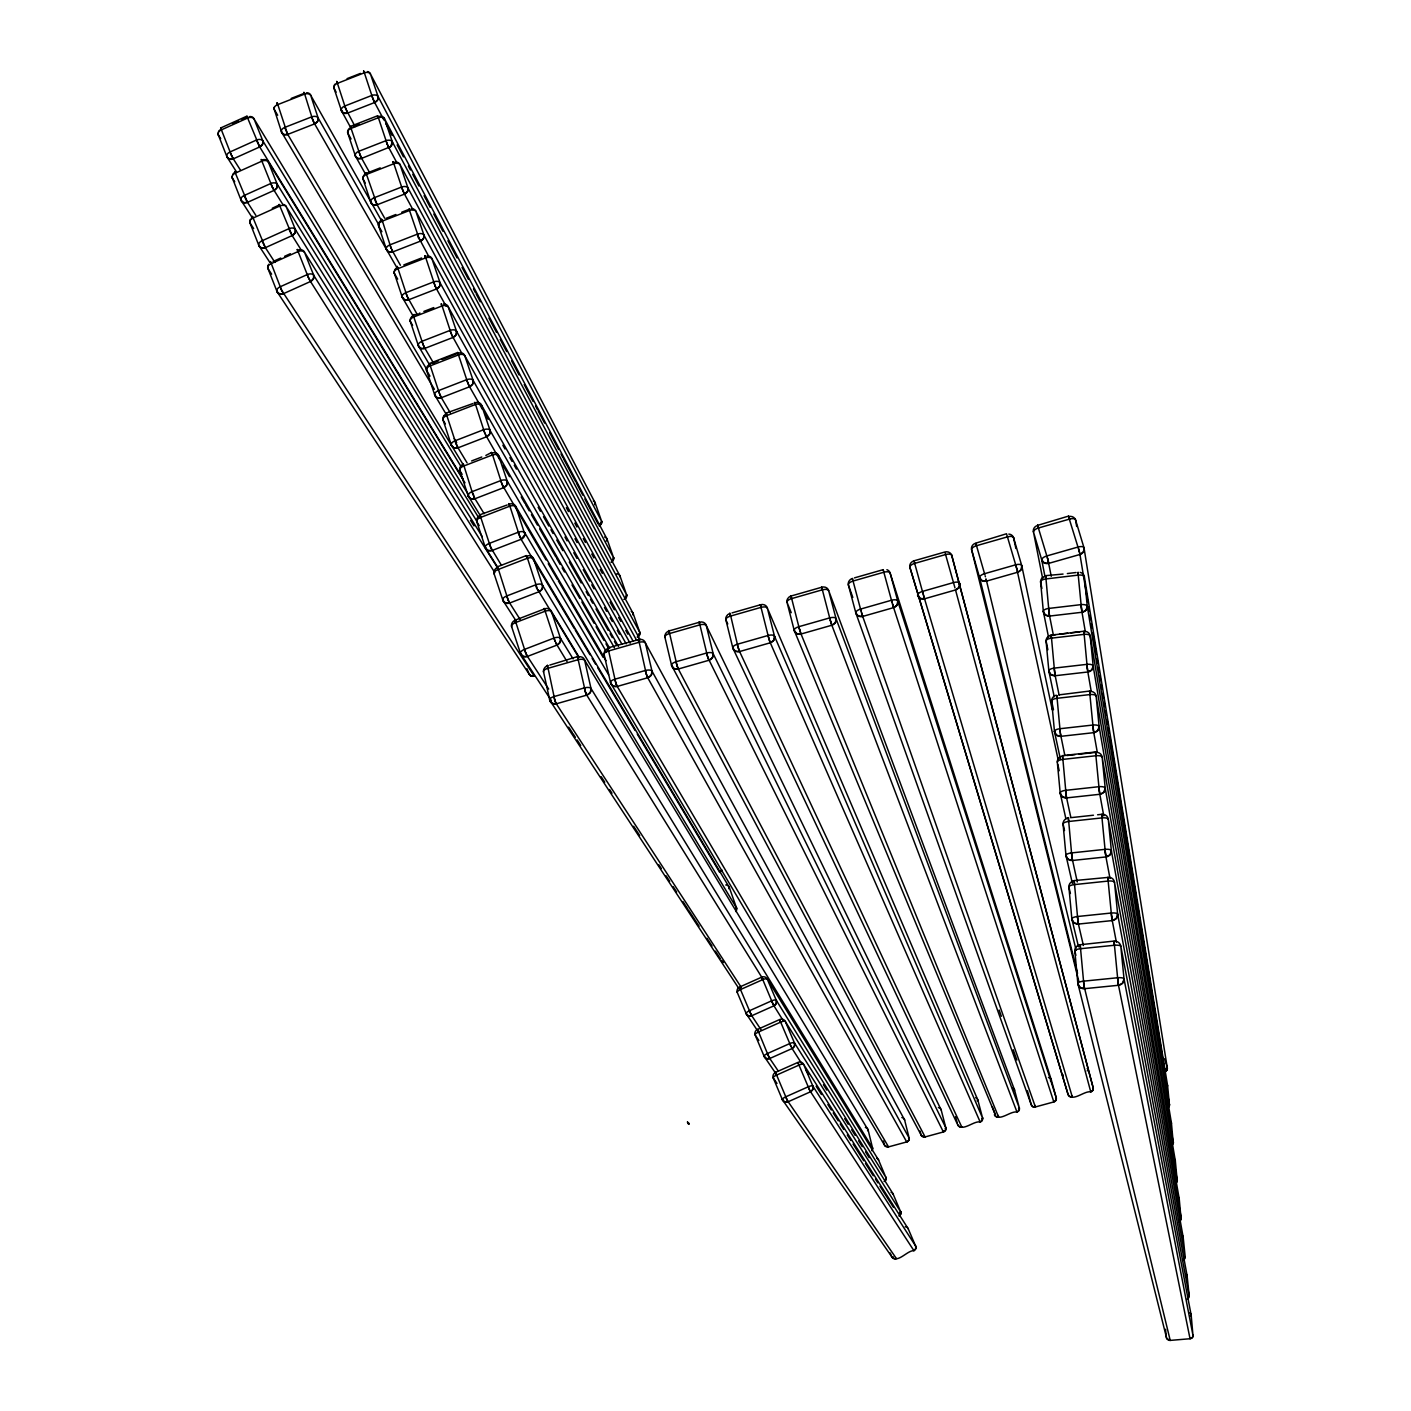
<?xml version="1.0" encoding="UTF-8"?>
<svg xmlns="http://www.w3.org/2000/svg" width="1411" height="1411" viewBox="0 0 1411 1411"><rect width="100%" height="100%" fill="white"/><g stroke="black" fill="none" stroke-linecap="round" stroke-linejoin="round"><path stroke-width="1.5" d="M277.226 102.827L287.527 134.063L426.739 369.417M1054.229 696.858L1048.884 671.213L1046.062 640.841L1047.862 649.748M1066.046 793.934L1062.554 755.643L1095.606 751.975L1095.659 753.315M1076.664 526.497L1075.588 519.971A5.767 5.185 -12.6 0 0 1068.55 516.602L1079.009 550.396M1074.23 881.522L1074.23 880.57M591.05 688.674L584.63 660.154L868.1 1129.894L872.562 1148.06L591.05 688.533A5.697 2.416 -12.3 0 0 584.277 687.933L553.817 696.628A5.697 2.399 -12 0 0 549.779 700.297L543.605 672.147A5.679 2.452 -12 0 1 547.609 668.426L577.946 659.748A5.679 2.452 -12.3 0 1 584.701 660.401L584.701 660.401A5.662 5.08 -30.2 0 0 578.757 656.803M1111.392 850.904L1108.252 818.98L1183.194 1237.359L1185.187 1256.813L1111.374 850.657A6.014 1.975 -5.5 0 0 1105.025 849.351L1071.513 852.914A5.997 1.958 -5.3 0 0 1065.975 855.489L1063.047 823.848L1064.511 830.55M384.674 218.211L377.125 204.789A5.256 4.374 -28 0 1 370.864 202.514L373.262 204.912L377.125 204.789L404.498 194.101L407.55 191.526L407.991 188.033L400.036 164.593L620.046 576.111L626.625 594.878L407.92 187.91M419.878 312.977C417.127 316.699 411.553 312.342 413.793 316.946L423.053 344.372M626.184 643.857L464.766 355.678A5.397 4.621 -28.2 0 0 458.258 353.226L457.693 352.503L467.764 382.787M458.258 353.226L458.258 354.99A5.415 2.981 -17.6 0 1 464.766 355.678L473.126 380.37A5.432 2.945 -17.6 0 0 466.618 379.718L438.327 390.688A5.432 2.945 -17.2 0 0 434.817 395.221L426.528 370.246L429.967 376.155M1015.885 548.491L1013.504 537.468L1021.74 565.652A5.767 2.452 -16.7 0 0 1015.673 564.823L984.543 573.695A5.767 2.452 -16.4 0 0 979.587 577.681L971.562 549.514A5.732 5.168 -15.9 0 1 975.689 543.182L1006.519 533.764L1015.726 565M1048.92 611.122L1045.692 575.653L1063.047 574.065M1083.736 631.246L1051.389 635.144A5.838 5.327 -13.1 0 0 1046.098 641.123L1046.098 641.123A5.838 2.328 -5.7 0 1 1051.424 638.16L1084.001 634.368A5.856 2.328 -6 0 1 1090.209 636.008L1171.465 1123.262L1173.176 1142.399L1093.155 665.939L1090.209 636.008A5.856 5.344 -11.8 0 0 1083.877 631.352L1087.211 667.068M1124.02 978.864L1124.02 978.864A6.12 5.838 -7.2 0 1 1118.5 985.284L1190.037 1338.739A3.58 3.51 35.2 0 0 1193.212 1334.912L1192.436 1337.487L1190.037 1338.739L1170.213 1340.397L1166.721 1338.492L1077.845 983.449L1080.015 987.418L1084.459 988.688L1118.5 985.284L1122.645 983.15L1124.02 978.864L1120.793 946.128L1191.184 1315.211L1192.948 1335.176L1124.02 978.864A6.12 1.746 -5.2 0 0 1117.583 977.752L1083.507 981.174A6.103 1.728 -5 0 0 1077.845 983.485L1074.829 950.82L1075.888 955.353M515.95 620.681L502.969 600.522L494.15 573.942A5.591 2.681 -17.7 0 1 497.854 569.621L526.956 558.421A5.591 2.681 -18 0 1 533.552 558.756L729.328 887.466A4.127 1.482 -19.3 0 1 728.746 888.718M671.601 665.463L664.969 637.437A5.679 2.469 -13.2 0 1 669.237 633.627L699.75 624.897A5.679 2.469 -13.5 0 1 706.311 625.62L941.19 1109.981L945.881 1128.024L945.476 1130.387L943.395 1131.957L925.052 1136.949L921.524 1135.784L671.601 665.445L674.088 668.638L678.303 669.008L708.922 660.277L712.432 657.702L713.172 653.681L706.311 625.62A5.679 5.115 -26 0 0 699.644 622.18L669.202 630.893A5.679 5.115 -27.1 0 0 664.969 637.437L664.881 637.172M1079.186 754.197L1095.712 752.363A5.944 5.521 -10.8 0 1 1102.167 757.196L1102.167 757.196A5.944 2.134 -5.7 0 0 1095.871 755.749L1062.765 759.4A5.926 2.116 -5.5 0 0 1057.315 762.152L1060.19 793.017L1062.271 796.739L1066.61 797.903L1099.822 794.287L1103.861 792.206L1105.201 788.096L1102.132 756.931L1179.243 1198.962L1181.025 1218.381M497.183 566.464L485.419 547.75L488.065 550.519L492.174 550.466L521.118 539.302L524.927 534.593L515.862 506.549L606.06 660.683M1068.356 818.627L1068.356 817.586L1071.796 855.701M1048.567 637.349L1043.329 611.422L1045.375 615.002L1049.608 616.06L1082.008 612.268A5.838 5.309 -12 0 0 1087.281 606.307L1084.336 576.57L1167.638 1085.941L1169.437 1104.813L1087.281 606.307A5.838 2.381 -6.1 0 0 1081.091 604.631L1048.655 608.441A5.82 2.381 -5.8 0 0 1043.346 611.457L1040.577 581.738L1041.9 588.493M236.501 171.895L226.959 156.903L229.517 159.178L233.309 158.843L259.712 146.938L262.569 144.275L262.834 140.871L253.927 118.683L463.884 465.824M494.044 573.695L494.15 573.942A5.573 4.921 -30.5 0 1 497.766 567.275L508.136 599.94M372.804 98.4L363.773 71.009M1099.151 726.753L1096.1 695.852L1175.345 1160.936L1177.144 1180.16L1099.134 726.542A5.926 2.187 -5.8 0 0 1092.872 725.042L1059.89 728.729A5.909 2.169 -5.5 0 0 1054.476 731.533L1051.636 700.879L1053.47 709.768M1165.539 1329.285L1166.315 1337.169A3.58 3.51 36.1 0 0 1170.213 1340.397L1170.213 1339.868M1054.511 670.825L1051.213 634.844L1055.728 634.633M1078.004 572.848L1078.075 572.196M1074.212 880.958L1074.371 880.799A6.032 5.697 -11.3 0 0 1068.903 887.096L1070.42 893.516M1114.108 941.648L1114.196 941.26A6.085 5.803 -8 0 1 1120.828 946.411L1120.828 946.411A6.085 1.799 -5.3 0 0 1114.408 945.264L1080.473 948.721A6.085 1.799 -5.1 0 0 1074.847 951.102L1074.847 951.102A6.067 5.785 -10.4 0 1 1080.35 944.717L1114.161 941.066M615.707 682.571L607.947 647.878L638.813 639.589A5.679 5.097 -28.2 0 1 645.409 643.028L904.61 1119.946L909.16 1138.095L652.005 671.142L645.409 643.028A5.679 2.469 -12.9 0 0 638.76 642.358L608.335 651.053A5.679 2.452 -12.6 0 0 604.19 654.827L610.663 683.171L884.891 1145.75L888.401 1146.914L906.726 1141.94L908.79 1140.37L909.178 1137.83A3.404 3.298 -31.6 0 1 906.726 1141.94L906.814 1141.781M1056.151 695.253A5.891 5.415 -12.8 0 0 1051.654 701.161L1051.654 701.161A5.891 2.222 -5.6 0 1 1057.051 698.304L1089.892 694.582A5.909 2.24 -5.9 0 1 1096.135 696.117L1096.135 696.117A5.909 5.432 -11.3 0 0 1089.751 691.39L1089.715 692.783M1090.721 1091.726L1092.855 1090.315L1093.172 1087.793L951.667 555.14L1093.172 1087.793A3.422 3.316 -7.6 0 1 1090.774 1091.885C1084.283 1090.491 1073.013 1102.256 1068.109 1094.601L909.848 567.151L1068.109 1094.601A3.422 3.316 -9.8 0 0 1072.289 1096.911L924.011 597.012M708.057 658.055L943.395 1131.957A3.404 3.298 -27 0 0 945.846 1127.865L713.172 653.681A5.715 2.434 -13.6 0 0 706.594 653.028L675.94 661.777A5.697 2.416 -13.3 0 0 671.654 665.533L671.654 665.533A5.697 5.15 -27.4 0 0 678.303 669.008L925.14 1136.984A3.404 3.298 -29.4 0 1 920.96 1134.638L920.025 1131.058M472.967 403.546L446.035 413.141L455.859 443.142M646.256 673.841L638.513 639.165M1068.321 817.957L1068.48 817.904A5.979 5.591 -11.9 0 0 1063.065 824.13L1063.065 824.13A5.979 2.011 -5.3 0 1 1068.568 821.502L1101.956 817.904A5.997 2.028 -5.6 0 1 1108.288 819.262L1108.288 819.262A5.997 5.609 -10.1 0 0 1101.779 814.323L1101.691 814.905M1065.887 818.786L1060.19 793.017A5.961 2.064 -5.4 0 1 1065.658 790.336L1098.904 786.703A5.979 2.081 -5.7 0 1 1105.201 788.096L1181.219 1218.116A3.51 3.439 13.2 0 1 1178.908 1221.679M351.057 138.983L347.776 133.04L355.466 156.145L357.847 158.491L361.675 158.367L390.6 146.709L392.311 141.735L384.48 118.647L607.047 539.108A3.916 3.475 -27.5 0 0 604.596 537.027M312.713 119.794L304.194 92.509M610.628 682.942L613.027 686.063L617.224 686.434L647.737 677.739L651.247 675.163L652.005 671.142A5.697 2.416 -12.9 0 0 645.338 670.507L614.79 679.22A5.697 2.416 -12.6 0 0 610.628 682.942L610.628 682.942A5.697 5.133 -29.6 0 0 617.224 686.434L888.524 1146.843A3.404 3.298 -33.7 0 1 884.327 1144.603L883.427 1141.005M281.389 289.714L270.471 261.529M407.179 296.504L397.285 266.397M677.104 665.886L668.92 630.452M777.002 1083.436L773.228 1077.933L782.399 1099.698L891.805 1256.795C897.713 1263.833 907.273 1250.217 913.887 1250.675A3.457 3.386 -43.5 0 0 915.704 1246.16L812.859 1086.117L812.859 1089.38L810.496 1091.779L788.043 1101.815L784.728 1101.938L782.364 1099.663A4.392 1.27 -23.1 0 1 785.662 1096.858L808.15 1086.823A4.392 1.27 -23.2 0 1 812.859 1086.117L803.547 1064.264L908.208 1228.769L915.721 1246.336M434.412 389.313L281.565 132.158L283.946 134.556L287.721 134.415L314.635 123.868L317.651 121.346L318.128 117.942L310.632 95.137L382.134 221.774M735.713 909.319A4.145 1.446 -19.3 0 0 736.471 907.855L542.529 585.283L533.552 558.756A5.573 4.921 -29.7 0 0 526.797 556.093L537.044 587.946M652.005 671.248L652.005 671.142A5.697 5.15 -28.5 0 1 647.737 677.739L906.726 1141.94M451.414 334.213L441.431 303.876M515.35 620.099L544.611 608.846A5.626 4.991 -30.2 0 1 551.454 611.58L551.454 611.58A5.626 2.593 -18.1 0 0 544.822 611.333L515.491 622.604A5.626 2.593 -17.8 0 0 511.699 626.872L520.588 653.699A5.662 2.557 -17.9 0 1 524.416 649.43L553.87 638.107A5.662 2.557 -18.2 0 1 560.502 638.319L551.366 611.351L578.757 656.574M699.221 621.934L707.511 656.38M490.64 547.345L479.881 514.768L507.202 504.962M992.268 1106.718L995.425 1114.972L794.234 630.47L796.792 633.645L801.042 634.015L831.855 625.232L835.365 622.639L836.035 618.635L828.574 590.362L1014.544 1089.98L1019.359 1108.058L836.035 618.635A5.732 2.434 -14.8 0 0 829.668 617.912L798.82 626.696A5.715 2.434 -14.5 0 0 794.27 630.558L786.985 602.232L791.236 612.691M1110.016 878.506L1105.942 856.936L1110.016 854.837L1111.374 850.657A6.014 5.662 -9.6 0 1 1105.942 856.936L1072.466 860.481L1068.092 859.281L1065.975 855.489L1072.378 883.392M497.307 567.381L313.753 275.392L304.37 251.987L482.297 536.656M408.026 188.174L407.991 188.033A5.274 3.21 -17.1 0 0 401.553 187.063L374.144 197.769A5.274 3.21 -16.5 0 0 370.864 202.514L363.05 179.021L365.273 183.042M402.664 190.026L393.175 161.683L393.845 162.565A5.238 4.339 -27.3 0 1 394.392 162.388M737.971 646.82L730.14 613.45A5.679 5.133 -24.9 0 0 728.094 614.455M397.673 279.113L394.304 273.24L402.347 297.439A5.362 3.069 -16.9 0 1 405.751 292.747L433.583 281.918A5.344 3.087 -17.4 0 1 440.056 282.729L431.872 258.566L640.188 639.853M525.615 652.64L514.962 619.623M1105.201 788.096L1105.201 788.096A5.979 5.556 -10.4 0 1 1099.822 794.287L1103.772 815.893M360.105 155.016L350.969 128.101L341.462 110.763L343.896 113.215L347.688 113.056L374.656 102.509L377.654 99.987L378.095 96.583L370.387 73.831L595.125 502.792L601.65 521.347L378.095 96.583A5.185 3.333 -16.8 0 0 371.71 95.489L344.725 106.054A5.203 3.316 -16.2 0 0 341.533 110.887L333.948 88.082L336.135 92.156M457.693 352.503L429.508 363.491L439.773 394.498M484.678 432.86L474.996 402.752A5.45 4.692 -28.5 0 1 481.557 405.257L490.128 430.549L614.42 647.755M355.113 126.567L345.801 108.964L336.806 81.432M391.253 248.618L381.887 219.411M1097.264 752.169L1093.79 732.662L1097.793 730.598L1099.134 726.542A5.926 5.468 -11.1 0 1 1093.79 732.662L1060.86 736.33L1056.557 735.202L1054.476 731.533L1060.455 759.435M878.594 1160.071L885.896 1177.462L776.279 1000.276L767.196 978.969L878.63 1160.177A3.404 3.298 -36.2 0 0 876.76 1158.325M502.88 600.292L505.526 603.061L509.671 603.026L538.843 591.791A5.609 4.956 -29.9 0 0 542.459 585.071L542.459 585.071A5.609 2.646 -18.1 0 0 535.863 584.771L506.637 596.006A5.609 2.628 -17.7 0 0 502.88 600.292L502.88 600.292A5.609 4.956 -30.8 0 0 509.671 603.026L520.148 619.482M727.776 623.997L725.871 619.835L732.856 648.072A5.715 2.434 -13.9 0 1 737.283 644.263L768.025 635.497A5.715 2.434 -14.2 0 1 774.498 636.185L982.585 1118.041L977.823 1099.98L767.319 607.982L774.551 636.379M435.011 285.675L425.064 255.673M472.808 494.079L463.425 464.113A5.485 4.762 -29.6 0 0 459.845 470.621L468.311 496.143A5.521 2.787 -17.5 0 1 471.944 491.716L500.693 480.622A5.521 2.804 -17.9 0 1 507.255 481.098L606.536 652.058M630.135 643.24L456.476 331.162A5.397 3.016 -17.5 0 0 449.968 330.439L421.907 341.339A5.397 3.016 -17 0 0 418.45 345.924L410.301 321.338L412.594 325.377M468.805 495.314L277.244 184.241A5.238 3.298 -19.2 0 0 270.736 183.536L244.103 195.529A5.238 3.281 -18.7 0 0 241.175 200.485L232.286 177.892L234.737 181.807M476.512 520.694L295.393 229.57L286.151 206.517L478.788 517.837M387.302 144.381L377.725 115.72L350.598 126.32L351.321 127.255A5.203 4.286 -27.7 0 0 350.475 127.66M1045.674 575.811L1045.868 576.111A5.803 5.256 -13.4 0 0 1044.634 576.376M413.247 314.6L413.793 316.946A5.379 3.051 -17 0 0 410.372 321.567L410.372 321.567A5.362 4.55 -28.6 0 1 411.289 317.246M365.132 173.43L355.466 156.145A5.238 3.263 -16.3 0 1 358.694 151.347L385.891 140.712A5.238 3.263 -16.9 0 1 392.311 141.735L613.573 557.68L607.047 539.108A3.916 1.887 -19 0 1 606.13 541.154M308.427 277.544L297.298 249.465L298.038 250.258A5.274 4.392 -29.9 0 1 304.476 252.199L304.476 252.199A5.291 3.21 -19.6 0 0 297.933 251.599L271.018 263.734A5.309 3.192 -19.1 0 0 267.984 268.619L271.618 274.157M574.4 628.653L521.118 539.302A5.556 4.886 -29.4 0 0 524.716 532.67L608.6 674.74M739.188 989.023L549.779 700.297A5.697 5.115 -31.6 0 0 556.322 703.807L741.41 987.577M408.008 188.157L408.008 188.157A5.256 4.374 -27.4 0 1 404.498 194.101L412.894 209.586M446.035 413.211L446.634 415.645A5.45 2.91 -17.3 0 0 443.089 420.161L451.379 445.188L453.989 447.904L458.011 447.834L486.495 436.81L489.652 434.094L490.058 430.337A5.485 2.875 -17.7 0 0 483.514 429.773L454.995 440.814A5.485 2.875 -17.3 0 0 451.432 445.294L451.379 445.206M255.814 215.336L247.507 202.355A5.221 4.286 -30.1 0 1 241.175 200.485L243.68 202.69L247.507 202.355L274.087 190.379L276.979 187.698L277.244 184.241L268.196 161.718L464.995 482.827M609.728 648.407L498.63 455.612A5.485 4.762 -28.9 0 0 491.98 453.054L501.857 483.744M1181.219 1218.116L1179.384 1221.467M1167.585 1107.917A3.457 3.351 1.5 0 0 1169.543 1104.566L1167.744 1107.847M1164.798 1071.69L1166.932 1070.173L1167.25 1067.651L1084.018 547.874A5.803 2.452 -17.4 0 0 1078.057 547.027L1046.839 555.934A5.785 2.452 -17.1 0 0 1041.741 559.938L1045.11 577.24M396.967 267.79L314.635 123.868A5.185 4.251 -28.2 0 0 318.128 117.942L378.977 225.09M1087.281 606.307L1085.941 610.24L1082.008 612.268L1085.324 631.758M392.311 141.735L392.329 141.841A5.221 4.321 -27.2 0 1 388.854 147.749L397.144 163.235M429.508 363.65L430.09 365.908A5.415 2.981 -17.1 0 0 426.598 370.476L426.598 370.476A5.397 4.621 -28.9 0 1 430.161 364.144L430.161 364.144M463.196 479.123L259.712 146.938A5.185 4.233 -29.3 0 0 262.834 140.871L461.115 466.688M1167.638 1085.941L1167.638 1085.941A3.439 3.333 0.3 0 0 1166.244 1083.577M836.035 618.635L836.035 618.635A5.732 5.185 -21.6 0 1 831.855 625.232L1016.996 1112.062C1010.541 1110.598 999.217 1122.309 994.402 1114.655A3.404 3.316 -19.5 0 0 998.547 1116.965L801.042 634.015A5.715 5.185 -22.7 0 1 794.27 630.558L794.234 630.452M276.962 102.827L277.403 104.767A5.185 3.333 -14.8 0 0 274.334 109.582L281.618 132.228A5.203 3.316 -14.9 0 1 284.687 127.431L311.637 116.884A5.203 3.316 -15.5 0 1 318.128 117.942L318.128 117.942M1171.289 1123.579L1171.465 1123.262A3.457 3.369 2.8 0 0 1170.213 1120.987M268.796 264.227A5.274 4.392 -30.4 0 0 267.984 268.619L277.067 291.671A5.327 3.157 -19.2 0 1 280.119 286.803L307.139 274.634A5.309 3.175 -19.7 0 1 313.683 275.198L313.612 275.092M479.176 525.597L476.777 521.735A5.538 2.751 -17.5 0 1 480.516 517.484L509.371 506.337A5.538 2.751 -17.9 0 1 515.95 506.778L515.95 506.778A5.538 4.85 -29.2 0 0 509.248 504.168L519.618 536.18M378.095 96.583L378.113 96.671A5.185 4.251 -27 0 1 374.656 102.509L383.915 119.988M494.838 572.654L310.508 281.494A5.291 4.427 -30 0 0 313.683 275.198L313.436 278.743L310.508 281.494L283.523 293.647L279.625 293.964L276.997 291.583L529.266 674.352L526.938 668.726M1179.226 1199.068L1179.243 1198.962A3.51 3.422 10.5 0 0 1177.515 1196.316M446.105 414.146L434.764 395.115L437.339 397.779L441.343 397.708L469.581 386.755L472.72 384.074L473.126 380.37L621.986 644.333M893.322 1194.517L900.677 1211.855L794.464 1042.923L785.345 1021.529A4.356 4.127 -33.5 0 0 779.754 1019.5L757.531 1029.413A4.356 4.127 -35.1 0 0 755.167 1035.004L764.18 1056.433A4.374 1.323 -23 0 1 767.408 1053.541L789.754 1043.576A4.374 1.323 -23.2 0 1 794.464 1042.923L794.464 1042.923A4.374 4.162 -34 0 1 792.1 1048.532L769.789 1058.497L766.49 1058.638L764.18 1056.433L775.345 1072.819M473.126 380.423L473.126 380.37A5.432 4.656 -28.4 0 1 469.581 386.755L482.456 409.384M253.645 228.564L249.959 222.885L258.989 245.779A5.274 3.228 -18.9 0 1 261.97 240.822L288.796 228.741A5.274 3.228 -19.5 0 1 295.322 229.376L295.252 229.305M1187.145 1276.197L1189.191 1295.774L1187.339 1299.02A3.563 3.492 27.2 0 0 1189.173 1295.615L1117.653 914.24L1114.461 882.034L1187.18 1276.091A3.545 3.475 23.3 0 0 1185.893 1273.727M908.225 1228.875L908.208 1228.769A3.439 3.369 -41.5 0 0 905.192 1226.776M551.489 700.844L520.536 653.575L523.252 656.45L527.449 656.432L556.869 645.127L560.114 642.287L560.432 638.213L573.113 658.902M904.592 1120.211L904.645 1120.052A3.386 3.281 -30.7 0 0 901.858 1117.547M480.922 516.585L468.311 496.143A5.503 4.797 -29.8 0 0 474.96 498.736L484.149 513.745M577.61 656.556L549.796 665.075M868.135 1130.07L868.135 1129.999A3.386 3.281 -34.6 0 0 865.366 1127.495M282.2 203.449L274.087 190.379A5.221 4.304 -29.5 0 0 277.244 184.241L277.297 184.435M549.831 700.544L552.142 703.419L556.322 703.807L586.747 695.129L590.257 692.554L591.05 688.533A5.697 5.115 -30.6 0 1 586.747 695.129L763.104 979.393M508.718 503.586L509.371 506.337M247.631 116.866L246.96 116.108L220.663 127.978L231.527 155.563M736.26 910.871L736.471 907.855A4.145 3.863 -31.3 0 1 735.819 911.559M852.632 579.41L852.544 578.422A5.715 5.15 -20.4 0 0 848.381 584.965L852.808 597.417M413.247 316.205L402.276 297.28L404.816 299.873L408.731 299.767L436.546 288.955L439.632 286.327L439.985 282.623L636.643 640.365M1164.869 1071.743A3.439 3.316 -0.6 0 0 1167.25 1067.651L1164.639 1058.709M262.834 140.871L262.834 140.871A5.203 3.351 -19.1 0 0 256.361 140.095L229.922 152.018A5.203 3.333 -18.5 0 0 227.03 157.009L218.246 134.733L220.698 138.684M491.451 452.437L492.069 455.1A5.503 2.84 -17.8 0 1 498.63 455.612L507.184 481.01M872.174 1150.318L872.58 1147.796A3.404 3.298 -35.6 0 1 871.892 1150.723M982.585 1117.988L982.567 1117.865A3.404 3.316 -22 0 1 980.134 1121.974C973.713 1120.546 962.425 1132.327 957.646 1124.655L732.856 648.072L735.343 651.176L739.593 651.547L770.3 642.781L773.81 640.206L774.533 636.379A5.715 5.168 -23.9 0 1 770.3 642.781L980.186 1122.045L982.215 1120.405L982.567 1117.865M775.486 1072.36L775.627 1072.36A4.392 4.18 -36.5 0 0 773.263 1078.004L773.263 1078.004A4.374 1.305 -23.1 0 1 776.509 1075.129L798.926 1065.129A4.374 1.305 -23.2 0 1 803.635 1064.458L803.635 1064.458A4.374 4.18 -34.7 0 0 797.991 1062.377L775.486 1072.378L787.373 1100.58L896.355 1258.506M1176.527 1182.4L1177.285 1179.913A3.492 3.404 8.2 0 1 1176.033 1182.877M767.972 1054.846L757.531 1029.413M1183.035 1237.588L1183.194 1237.359A3.527 3.457 16.3 0 0 1181.765 1234.89M1185.028 1256.901L1185.169 1256.672A3.527 3.457 19.6 0 1 1183.176 1260.146M1183.335 1260.058L1185.187 1256.848M1171.589 1145.362L1173.405 1142.063A3.475 3.386 4.4 0 1 1171.871 1145.203M945.335 1128.571L945.123 1128.712M867.659 1130.599L867.518 1130.67M908.649 1138.571L909.178 1137.83L908.561 1138.624M898.948 1215.947L900.765 1214.06L900.747 1211.467A3.439 3.351 -39.8 0 1 899.53 1215.612M884.133 1181.554L885.949 1179.684L885.932 1177.109A3.404 3.316 -37.2 0 1 884.591 1181.324M982.003 1118.623L981.827 1118.729M1018.883 1108.552L1019.377 1107.864A3.404 3.316 -16.9 0 1 1016.961 1111.956C1020.559 1110.563 1019.095 1107.265 1018.513 1108.764M899.671 1212.702L900.641 1211.89L899.53 1212.79M1166.527 1068.427L1165.68 1068.85M637.278 734.108L719.592 872.174L721.938 870.076A4.127 3.827 -30.6 0 1 719.592 872.174L719.769 872.386M637.225 637.066L639.5 635.073L639.747 632.269L423.97 235.214L415.839 211.227L633.133 613.432A3.968 3.545 -27.9 0 0 631.228 611.474M611.016 562.248L613.274 560.273L613.52 557.521A3.933 3.492 -27.6 0 1 611.704 561.895M624.05 599.446L626.308 597.47L626.555 594.684A3.951 3.527 -27.8 0 1 624.403 599.287M232.744 123.851L238.371 121.311M242.128 119.618L247.754 117.078M218.105 133.287A5.168 4.198 -29.7 0 0 218.335 134.962L218.335 134.962A5.185 3.369 -18.3 0 1 221.21 129.935L247.542 118.065A5.185 3.369 -18.9 0 1 254.015 118.877L254.015 118.877A5.15 4.198 -29.2 0 0 249.659 116.566M232.127 176.428A5.203 4.268 -29.9 0 0 232.374 178.121L232.374 178.121A5.221 3.316 -18.5 0 1 235.284 173.13L261.793 161.189A5.221 3.316 -19.1 0 1 268.302 161.93L268.302 161.93A5.203 4.268 -29.4 0 0 261.987 160.078L261.987 160.078M272.252 208.264L279.801 204.736M250.452 219.305A5.238 4.321 -30.2 0 0 250.047 223.026L250.047 223.026A5.256 3.263 -18.8 0 1 253.01 218.088L279.731 206.041A5.256 3.263 -19.4 0 1 286.239 206.712L286.239 206.712A5.238 4.321 -29.6 0 0 282.941 204.348M273.099 261.494L280.771 258.037M284.599 256.308L290.366 253.715M737.3 992.533L737.265 992.462A4.321 1.411 -23 0 1 740.458 989.57L762.575 979.693A4.321 1.411 -23.1 0 1 767.284 979.146L767.284 979.146A4.321 4.074 -32.5 0 0 761.746 977.153L739.664 987.012A4.321 4.074 -34 0 0 737.3 992.533L746.207 1013.698A4.339 1.393 -23 0 1 749.382 1010.77L771.588 1000.858A4.339 1.393 -23.1 0 1 776.279 1000.276L776.279 1000.276A4.339 4.11 -33 0 1 773.933 1005.831L751.763 1015.726L748.5 1015.867L746.207 1013.698L757.196 1030.189M758.853 1040.489L755.167 1035.004A4.356 1.358 -23 0 1 758.377 1032.076L780.636 1022.146A4.356 1.358 -23.2 0 1 785.345 1021.529L893.357 1194.359A3.422 3.333 -38.4 0 0 891.064 1192.366M1172.77 1142.61L1171.853 1142.875M1176.527 1180.478L1176.033 1180.619M291.213 98.435L304.6 93.179M277.403 104.767L304.229 94.237A5.185 3.351 -15.4 0 1 310.702 95.331L310.702 95.331A5.15 4.215 -28.1 0 0 306.54 92.773M347.071 78.646L360.475 73.39M333.878 86.618A5.168 4.215 -27.5 0 0 334.037 88.311L334.037 88.311A5.185 3.351 -16.1 0 1 337.194 83.443L364.073 72.896A5.168 3.351 -16.7 0 1 370.458 74.025L370.458 74.025A5.168 4.215 -27 0 0 367.513 71.573M353.261 126.496L359.047 124.239M347.811 130.976A5.203 4.286 -27.7 0 0 347.847 133.216L347.847 133.216A5.221 3.298 -16.3 0 1 351.057 128.401L378.148 117.801A5.221 3.298 -16.8 0 1 384.55 118.859L384.55 118.859A5.203 4.286 -27.1 0 0 379.259 116.407M380.229 167.891L366.613 173.2A5.238 4.339 -27.9 0 0 363.138 179.25L363.138 179.25A5.256 3.228 -16.4 0 1 366.384 174.47L393.687 163.799A5.256 3.245 -17 0 1 400.124 164.787L400.124 164.787A5.238 4.339 -27.3 0 0 395.821 162.159M386.067 218.335L395.874 214.507M401.747 212.214L409.596 209.145M423.847 234.931L423.9 235.02A5.309 3.139 -17.2 0 0 417.444 234.138L389.824 244.897A5.309 3.139 -16.7 0 0 386.491 249.588L378.642 225.972A5.291 3.175 -16.6 0 1 381.958 221.245L409.472 210.504A5.291 3.175 -17.1 0 1 415.91 211.438L415.91 211.438A5.274 4.409 -27.5 0 0 411.254 208.757M403.828 264.915L421.607 257.984M394.374 270.894A5.327 4.48 -28.4 0 0 394.392 273.399L394.392 273.399A5.327 3.104 -16.8 0 1 397.761 268.725L425.487 257.931A5.327 3.122 -17.3 0 1 431.942 258.777L431.942 258.777A5.327 4.48 -27.7 0 0 429.491 256.326M423.864 311.425L433.83 307.563M413.793 316.946L441.749 306.081A5.379 3.051 -17.4 0 1 448.239 306.857L633.239 641.388M432.172 363.35L438.186 361.022M442.207 359.47L456.247 354.002M430.09 365.908L458.258 354.99M446.634 415.645L475.031 404.64A5.45 2.91 -17.7 0 1 481.557 405.257L618.529 646.45M471.591 460.956L481.786 457.005M485.86 455.436L491.592 452.49M462.138 474.361L459.845 470.621A5.503 2.84 -17.4 0 1 463.443 466.159L492.069 455.1M479.052 516.038A5.538 4.833 -30.1 0 0 476.847 521.876L485.455 547.856A5.573 2.716 -17.6 0 1 489.158 543.447L518.137 532.282A5.556 2.716 -18 0 1 524.716 532.67L524.716 532.67M1186.439 1276.585L1185.998 1276.708M1190.373 1315.687L1191.166 1315.07L1190.055 1315.775M687.545 1122.045L689.079 1124.073L687.404 1122.098M732.044 612.903L760.67 604.719A5.697 5.133 -23.8 0 1 767.39 608.141L767.39 608.141A5.697 2.487 -14.2 0 0 760.935 607.4L730.316 616.148A5.679 2.469 -13.9 0 0 725.924 620.011L725.924 620.011A5.679 5.133 -24.9 0 1 727.335 615.143M854.466 577.875L883.268 569.638L883.409 570.608M914.593 563.042L914.028 560.82A5.732 5.168 -18.1 0 0 909.901 567.381L909.901 567.381A5.715 2.487 -15.8 0 1 914.698 563.395L945.582 554.558A5.732 2.505 -16.2 0 1 951.755 555.405L951.702 555.264A5.732 5.168 -17 0 0 944.841 552.018L914.028 560.82L914.24 561.79M1037.544 525.386L1068.497 516.109M788.043 598.123A5.697 5.133 -22.7 0 0 787.056 602.515L787.056 602.515A5.697 2.487 -14.5 0 1 791.589 598.617L822.296 589.833A5.697 2.487 -14.9 0 1 828.663 590.609L828.663 590.609A5.697 5.15 -21.5 0 0 821.872 587.205L791.254 595.971A5.697 5.133 -22.7 0 0 788.59 597.506M860.639 609.464L853.055 581.05L883.85 572.231A5.715 2.487 -15.5 0 1 890.112 573.042L1051.318 1079.962L1056.292 1098.005L1055.904 1100.368L1053.823 1101.938L1035.392 1106.947L1032.799 1106.647L1031.212 1104.637L855.842 612.974L848.381 584.965A5.715 2.487 -15.2 0 1 853.055 581.05L852.561 579.18M1036.38 525.933A5.767 5.185 -13.7 0 0 1033.487 532.018L1033.487 532.018A5.767 2.505 -17.1 0 1 1038.549 527.961L1069.626 519.072A5.767 2.505 -17.5 0 1 1075.588 519.971L1084.071 548.05L1083.454 551.877L1079.962 554.47L1048.779 563.359L1044.422 563.024L1041.741 559.938L1033.416 531.771L1042.729 578.863M886.902 569.709A5.715 5.15 -19.2 0 1 890.112 573.042L897.749 601.033L897.096 605.037L893.604 607.63L862.703 616.431A5.732 5.185 -20.4 0 1 855.842 612.974L855.842 612.974A5.732 2.452 -15.2 0 1 860.534 609.093L891.47 600.257A5.732 2.452 -15.5 0 1 897.749 601.033L1056.292 1098.005A3.422 3.316 -12.1 0 1 1053.823 1101.938L893.145 606.166M924.54 598.793L955.529 589.957L959.021 587.364L959.656 583.36A5.75 2.452 -16.1 0 0 953.483 582.567L922.459 591.421A5.75 2.452 -15.8 0 0 917.626 595.354L917.626 595.354A5.75 5.203 -18 0 0 924.54 598.793L920.219 598.44L917.626 595.354M688.868 1124.02L688.797 1123.967M534.187 675.94L531.224 676.116L529.213 674.246A3.968 3.563 -31.6 0 0 534.187 675.94L281.83 290.613M688.18 1123.861L688.727 1122.962M893.198 1256.813L893.004 1256.866M1067.351 573.554L1076.082 572.513M1043.699 576.764A5.803 5.256 -13.4 0 0 1040.612 582.02L1040.612 582.02A5.785 2.416 -5.9 0 1 1045.886 578.951L1078.198 575.106A5.803 2.434 -6.2 0 1 1084.371 576.834L1084.371 576.834A5.82 5.256 -12.2 0 0 1080.173 572.372M1059.502 634.192L1067.616 633.257M1070.878 632.869L1079.803 631.828M1059.114 695.112L1055.181 675.728A5.856 5.379 -12.9 0 1 1048.867 671.019L1048.867 671.019A5.856 2.275 -5.7 0 1 1054.229 668.109L1086.929 664.352A5.873 2.275 -6 0 1 1093.155 665.939L1093.137 665.869M1059.044 694.865L1089.68 691.037M1066.822 755.555L1075.076 754.638M1070.561 817.692L1093.454 815.223M1097.617 814.764L1101.779 814.323M1117.618 914.169L1117.653 914.24A6.067 1.852 -5.4 0 0 1111.251 913.023L1077.457 916.515A6.05 1.852 -5.2 0 0 1071.866 918.967L1068.903 887.096A6.032 1.905 -5.2 0 1 1074.476 884.591L1108.129 881.064A6.05 1.905 -5.4 0 1 1114.496 882.316L1114.496 882.316A6.05 5.697 -9.2 0 0 1107.935 877.272L1107.952 879.159M220.663 127.978L221.21 129.935M451.397 445.241L451.432 445.294A5.468 4.727 -29.4 0 0 458.011 447.834L467.094 462.896M723.455 962.514L722.203 961.632A4.162 3.916 -33.4 0 0 723.102 962.337M276.997 291.566L277.067 291.671A5.291 4.427 -30.6 0 0 283.523 293.647L281.477 289.908M227.03 157.009L227.03 157.009A5.185 4.233 -29.8 0 0 233.309 158.843L240.381 170.008M434.764 395.133L434.817 395.221A5.432 4.656 -29.1 0 0 441.343 397.708L450.303 412.823M479.987 514.698L480.463 515.28A5.538 4.833 -30.1 0 0 479.564 515.72M713.119 653.663L713.172 653.681A5.697 5.15 -26.2 0 1 708.922 660.277L708.357 658.902M526.391 555.546L497.413 566.799M393.228 161.665L393.845 162.565M544.24 608.37L555.07 641.317M429.614 364.902L418.414 345.889L420.954 348.446L424.905 348.358L452.931 337.476L456.053 334.83L456.476 331.162L448.239 306.857A5.362 4.55 -28 0 0 445.135 304.176M241.175 200.485L251.881 217.1M761.746 977.153L772.911 1003.821M957.646 1124.655L957.646 1124.655A3.404 3.316 -24.6 0 0 961.755 1126.966L961.791 1126.683M269.766 262.287L258.936 245.673L261.511 247.983L265.374 247.666L292.165 235.584L295.075 232.868L295.322 229.376A5.256 4.356 -29.7 0 1 292.165 235.584L301.495 250.47M369.171 171.825L361.675 158.367A5.221 4.304 -27.8 0 1 355.466 156.145L355.501 156.286M418.45 345.924L418.45 345.924A5.379 4.586 -28.8 0 0 424.905 348.358L433.777 363.509M446.299 413.194L446.67 413.723A5.45 4.692 -29.3 0 0 445.77 414.164M258.918 245.637L259.06 245.937A5.256 4.356 -30.3 0 0 265.374 247.666L274.951 262.428M547.891 665.604L547.891 665.604A5.662 5.08 -31.2 0 0 544.399 668.161M529.301 674.423L529.213 674.246A3.986 1.799 -21.8 0 0 530.465 674.828M778.378 1071.214L769.789 1058.497A4.374 4.162 -35.7 0 1 764.18 1056.433L764.18 1056.433M761.093 1029.818L751.763 1015.726A4.339 4.11 -34.5 0 1 746.207 1013.698L746.207 1013.698M439.985 282.606L440.056 282.729A5.344 4.515 -27.9 0 1 436.546 288.955L446.123 306.24M568.686 727.106L572.302 732.609M572.954 733.597L575.353 737.265M577.117 739.946L580.715 745.467M601.157 776.685L604.772 782.188M609.57 789.543L611.986 793.211M633.627 826.264L639.694 835.524M658.866 864.802L661.283 868.506M666.098 875.843L669.696 881.346M673.153 886.619L676.68 892.017M682.924 901.558L687.739 908.896M688.48 910.042L690.843 913.64M691.355 914.399L699.08 926.233M706.982 938.28L712.008 945.97M715.395 951.137L720.227 958.528M548.667 689.044L527.449 656.432A5.644 5.027 -31.4 0 1 520.588 653.646L520.641 653.822M616.678 573.871A3.951 3.51 -27.7 0 1 620.029 576.058L620.046 576.094A3.951 1.834 -19 0 1 620.046 576.87M801.501 1063.259L792.082 1048.496L794.446 1046.151L794.464 1042.958M806.192 1070.614L808.538 1074.3M816.14 1086.188L821.449 1094.53M827.834 1104.513L831.344 1110.016M833.195 1112.926L838.257 1120.845M840.233 1123.967L843.76 1129.488M847.288 1135.008L850.815 1140.529M853.091 1144.092L863.726 1160.759M865.454 1163.475L873.286 1175.751M875.455 1179.155L877.818 1182.824M879.988 1186.245L893.375 1207.199M470.498 520.324L474.008 525.915M783.211 1020.629L773.916 1005.778L776.262 1003.468L776.279 1000.276M823.442 1084.759L826.775 1090.068M844.695 1118.658L848.187 1124.214M851.662 1129.77L855.137 1135.308M858.629 1140.864L862.262 1146.667M865.578 1151.958L869.176 1157.69M501.487 565.37L490.728 547.521M567.063 661.6L555.758 642.94M897.749 601.033L897.749 601.033A5.732 5.203 -19.2 0 1 893.604 607.63L893.322 606.765M578.775 657.526L537.732 589.569M445.365 423.917L443.089 420.161A5.45 4.692 -29.3 0 1 443.777 416.016M454.201 438.627L456.688 442.772M961.755 1126.966L739.593 651.547A5.715 5.168 -25.1 0 1 732.856 648.072L732.926 648.302M575.247 630.082L589.939 654.739M592.161 658.461L595.548 664.14M597.717 667.773L635.091 730.457M277.685 115.261L274.334 109.582A5.15 4.215 -28.6 0 1 274.422 107.06M546.039 559.92L502.545 485.366M548.262 563.712L557.433 579.357M558.297 580.821L603.22 657.455M1077.528 973.343L979.569 577.575L982.215 580.75L986.571 581.103L1017.648 572.249L1021.158 569.656L1021.723 565.599M417.409 314.794L407.25 296.68M499.653 459.598L485.366 434.5M502.933 465.295L509.512 476.689M521.223 496.972L524.857 503.286M525.562 504.503L529.248 510.888M531.436 514.68L534.734 520.377M535.316 521.382L537.485 525.139M539.637 528.896L546.145 540.131M546.798 541.26L555.881 557.01M556.657 558.368L560.202 564.506M562.142 567.857L564.523 572.002M572.002 584.948L579.85 598.529M581.879 602.038L594.119 623.274M596.13 626.731L604.014 640.4M605.989 643.822L608.176 647.631M381.905 231.704L378.642 225.972A5.274 4.409 -28.1 0 1 382.152 219.851M400.407 265.268L391.641 249.5M484.608 413.158L488.118 419.314M502.863 445.241L504.997 448.998M509.9 457.623L512.087 461.45M514.257 465.277L516.444 469.105M538.155 507.272L540.413 511.241M543.482 516.655L548.826 526.038M550.96 529.795L553.094 533.552M556.745 539.972L560.026 545.722M560.661 546.868L562.83 550.66M569.321 562.072L571.473 565.864M572.002 566.799L578.545 578.281M579.057 579.163L581.209 582.972M586.165 591.685L588.352 595.513M590.521 599.358L592.708 603.185M595.971 608.935L608.212 630.435M610.134 633.821L612.321 637.649M614.49 641.494L616.678 645.321M461.556 352.821L451.802 335.113M564.964 537.062L567.116 540.907M573.748 552.742L576.94 558.403M583.272 569.691L589.657 581.067M591.773 584.842L594.031 588.881M604.49 607.524L606.624 611.298M610.187 617.665L612.356 621.51M617.33 630.364L619.464 634.192M633.169 613.503L639.747 632.269A3.968 3.563 -28.1 0 1 637.578 636.908M574.965 538.72L577.099 542.565M610.099 602.127L614.367 609.799M618.618 617.489L620.752 621.334M625.779 630.417L627.842 634.139M428.873 256.608L418.944 238.036M566.358 507.678L568.474 511.54M574.824 523.128L576.94 526.991M583.29 538.579L585.406 542.441M591.756 554.029L593.872 557.892M600.204 569.48L602.321 573.342M385.909 123.709L392.152 135.509M397.144 144.927L403.475 156.886M408.396 166.145L410.442 169.99M412.753 174.347L418.926 186.005M424.076 195.706L426.122 199.604M426.739 200.732L430.249 207.364M433.794 214.066L442.895 231.21M447.94 240.752L457.041 257.896M462.085 267.42L468.346 279.219M473.479 288.92L475.542 292.8M476.248 294.141L480.304 301.778M488.929 318.057L496.496 332.326M500.252 339.416L506.69 351.568M511.576 360.775L519.054 374.885M524.204 384.603L533.199 401.553M535.545 405.98L537.609 409.878M538.349 411.254L544.628 423.106M549.62 432.542L558.633 449.545M560.996 453.972L563.06 457.87M563.642 458.998L575.741 481.804M576.429 483.109L582.849 495.208M584.877 499.035L598.07 523.922M812.895 1086.223L812.859 1086.117A4.392 4.215 -35.4 0 1 810.496 1091.779L810.002 1090.862L913.958 1250.728M791.659 1047.72L791.536 1047.491M855.842 612.974L858.417 616.078L862.703 616.431L1035.427 1107.053A3.404 3.316 -14.5 0 1 1031.212 1104.637L1027.437 1090.738M272.764 187.98L274.087 190.379L272.429 187.293M543.605 672.147L543.605 672.147A5.662 5.08 -31.2 0 1 543.976 668.955M1037.491 525.051L1047.121 556.886M272.676 187.804L272.076 186.569M769.101 1057.245L769.63 1058.232L768.872 1056.768M245.796 199.286L247.507 202.355L234.737 171.542L235.284 173.13M1076.134 950.291L986.571 581.103A5.767 5.221 -15.6 0 1 979.587 577.681L979.657 577.893M290.595 232.692L292.165 235.584L279.149 204.366L279.731 206.041M231.598 155.739L233.309 158.843L229.922 152.018M821.608 586.905L830.356 620.452M751.005 1014.35L751.71 1015.638L750.775 1013.856M308.85 278.443L310.508 281.494L308.515 277.738M245.726 199.11L244.103 195.529M281.653 290.26L280.119 286.803M750.899 1014.103L750.335 1012.922M768.924 1056.892L768.36 1055.71M290.419 232.339L288.849 228.882M308.762 278.267L307.139 274.634M604.19 654.827L604.19 654.827A5.679 5.097 -29.2 0 1 607.488 648.637M526.603 654.898L527.326 656.256L526.303 654.263M272.341 187.116L261.211 159.408L261.793 161.189M791.271 1046.927L790.901 1046.151M809.72 1090.315L797.956 1062.695L798.926 1065.129M773.034 1004.068L773.881 1005.726L772.205 1002.286M768.695 1056.38L768.043 1054.987M595.213 503.021L595.213 502.986A3.898 1.922 -18.9 0 1 594.613 504.715M750.723 1013.733L739.717 987.7L740.458 989.57M809.491 1089.821L808.203 1086.964M526.532 654.739L525.686 652.817M271.988 186.393L270.736 183.536M915.704 1246.16L915.721 1248.77L913.887 1250.481M790.777 1045.868L790.372 1045.022M511.699 626.872L511.699 626.872A5.626 4.991 -31.1 0 1 514.257 620.646M313.489 121.575L314.635 123.868L312.801 119.97M508.524 600.821L509.671 603.026L508.225 600.116M639.747 632.269L639.747 632.269A3.986 1.781 -19.1 0 1 639.306 633.768M750.211 1012.622L749.453 1010.911M768.237 1055.41L767.408 1053.541M473.814 496.478L474.96 498.736L503.674 487.659L506.849 484.908L507.255 481.098A5.503 4.797 -29 0 1 503.674 487.659L501.928 483.92M736.542 907.996L729.293 887.413A4.127 3.845 -30.9 0 0 725.748 884.962M790.583 1045.445L779.824 1020.135M468.523 384.586L469.581 386.755L467.835 382.981M782.452 1099.857L782.399 1099.698A4.392 4.215 -37.3 0 0 788.043 1101.815L785.662 1096.858M601.58 521.153L601.333 523.887L599.075 525.827A3.916 3.457 -27.3 0 0 601.58 521.153L601.58 521.153A3.916 1.905 -18.9 0 1 600.257 523.516M508.366 600.469L506.637 596.006M626.555 594.684L626.555 594.684A3.951 1.817 -19 0 1 625.814 596.518M790.319 1044.863L789.754 1043.576M313.348 121.24L311.637 116.884M435.399 286.556L436.546 288.955L435.082 285.851M772.064 1001.969L771.588 1000.858M502.475 485.19L500.693 480.622M456.617 444.994L458.011 447.834L455.929 443.336M1068.638 516.179L1069.626 519.072M468.364 384.233L466.618 379.718M435.311 286.38L433.583 281.918M375.714 201.826L377.125 204.789L365.89 172.671L366.384 174.47M423.423 345.289L424.905 348.358L423.124 344.566M439.862 394.674L441.343 397.708L438.327 390.688M519.689 536.356L521.118 539.302L518.137 532.282M360.175 155.192L361.675 158.367L358.694 151.347M525.915 653.381L524.786 650.524M890.147 1252.933L891.875 1256.954A3.457 3.386 -46.1 0 0 896.285 1258.524M473.426 495.578L472.879 494.273M780.583 1022.005L779.895 1020.329M387.372 144.575L388.854 147.749L385.891 140.712M403.035 190.944L404.498 194.101L402.735 190.22M423.282 344.937L421.907 341.339M456.476 444.641L454.995 440.814M373.174 99.299L374.656 102.509L372.874 98.576M375.555 201.473L374.144 197.769M959.656 583.431L959.656 583.36A5.75 5.203 -16.8 0 1 955.529 589.957L1090.774 1091.885M762.575 979.693L761.993 978.246M1087.211 1068.409A3.422 3.298 -8.6 0 1 1088.146 1069.926L1088.163 1069.961A3.404 0.882 -15.3 0 1 1087.14 1070.914M418.873 237.859L409.014 209.004L409.472 210.504M373.104 99.123L371.71 95.489M776.509 1075.129L775.609 1072.819M758.377 1032.076L757.495 1029.836M402.964 190.767L401.553 187.063M256.361 140.095L259.712 146.938L246.96 116.39L247.542 118.065M647.173 676.486L647.737 677.739L646.573 674.811M261.97 240.822L265.374 247.666L252.41 216.253L253.01 218.088M613.52 557.521L613.52 557.521A3.933 1.852 -19 0 1 613.097 559.073M297.933 251.599L297.28 249.571M1037.667 525.209L1038.549 527.961M555.299 701.62L556.322 703.807L555.034 700.914M271.018 263.734L270.383 261.705M585.759 692.942L586.747 695.129L585.494 692.219M646.996 676.028L646.326 674.052M975.848 543.411L976.183 544.54M616.272 684.229L617.224 686.434L615.76 682.765M555.229 701.461L554.788 700.156M1062.589 755.643L1062.695 756.014A5.926 5.503 -12.4 0 0 1057.315 762.152L1057.315 762.152M633.133 613.432L633.133 613.432A3.968 1.799 -19 0 1 632.798 614.826M585.688 692.766L585.248 691.461M595.16 502.845L595.213 502.969A3.898 3.439 -27.2 0 0 593.308 501.064M402.382 297.527L402.347 297.386A5.344 4.515 -28.5 0 0 408.731 299.767L405.751 292.747M485.525 547.979L485.472 547.803A5.556 4.868 -30.3 0 0 492.174 550.466L489.158 543.447M999.147 1010.047L1001.351 1016.273M1013.239 1049.766L1016.872 1060.049M616.201 684.07L614.79 679.22M769.771 641.388L770.3 642.781L769.26 639.818M708.234 658.549L707.881 657.526M1048.479 1077.581A3.404 3.298 -12.7 0 1 1051.318 1079.962L1051.318 1079.997A3.404 0.882 -15 0 1 1050.384 1080.914M341.568 111.028L341.533 110.887A5.185 4.251 -27.6 0 0 347.688 113.056L344.725 106.054M417.444 234.138C417.885 241.175 424.147 242.569 423.917 235.126A5.291 4.445 -27.6 0 1 420.407 241.158L392.822 251.916L388.925 252.022L386.491 249.588A5.291 4.445 -28.2 0 0 392.822 251.916L389.824 244.897M449.968 330.439L452.931 337.476A5.379 4.586 -28.1 0 0 456.476 331.162L456.476 331.268M483.514 429.773L486.495 436.81A5.468 4.727 -28.7 0 0 490.058 430.337L490.076 430.461M535.863 584.771C536.268 592.549 543.094 593.008 542.494 585.23M553.87 638.107L556.869 645.127A5.644 5.044 -30.4 0 0 560.502 638.319L560.502 638.319M471.944 491.716C477.923 501.628 470.163 499.723 468.329 496.231M554.911 700.544L547.415 665.145L547.609 668.426M769.7 641.194L769.083 639.236M585.442 692.043L577.54 656.82L577.946 659.748M284.687 127.431L287.721 134.415A5.185 4.233 -28.7 0 1 281.618 132.228L281.653 132.369M708.005 657.879L707.581 656.574M677.174 666.08L678.303 669.008L676.68 664.528M544.822 611.333L544.117 608.723M526.956 558.421L526.25 555.687M831.379 623.821L831.855 625.232L831.15 623.133M646.503 674.617L646.079 673.259M475.031 404.64L474.396 402.329M441.749 306.081L441.149 303.894M425.487 257.931L424.905 255.797M364.073 72.896L363.579 71.009M393.687 163.799L393.158 161.806M378.148 117.801L377.637 115.843M862.421 615.584L862.703 616.431L862.227 614.984M515.491 622.604L514.786 619.782M497.854 569.621L497.183 566.887M480.516 517.484L479.863 515.015M463.443 466.159L462.826 463.584M397.761 268.725L397.214 266.608M381.958 221.245L381.429 219.181M337.194 83.443L336.718 81.538M351.057 128.401L350.581 126.567L350.969 128.101M738.517 648.584L739.593 651.547L738.27 647.808M1008.83 534.099A5.75 5.168 -14.8 0 1 1013.574 537.714L1013.574 537.714A5.75 2.505 -16.8 0 0 1007.507 536.85L976.535 545.704A5.75 2.505 -16.5 0 0 971.597 549.726L1078.78 981.245M707.758 657.138L707.281 655.568M554.717 699.962L553.817 696.628M1048.867 671.019L1050.93 674.617L1055.181 675.728L1087.846 671.989L1091.814 669.943L1093.155 665.939A5.873 5.379 -11.6 0 1 1087.846 671.989L1091.232 691.461M831.255 623.468L830.885 622.233M585.124 691.073L584.277 687.933M304.229 94.237L303.788 92.332M1084.089 548.085L1084.018 547.874A5.785 5.221 -12.3 0 1 1079.962 554.47L1087.81 602.285M862.315 615.284L862.033 614.332M738.447 648.39L738.041 647.014M800.037 631.034L800.866 633.521L799.808 630.258M769.189 639.624L768.783 638.248M862.139 614.667L861.751 613.415M831.044 622.78L830.656 621.457M799.984 630.84L799.578 629.465M893.286 606.607L892.951 605.495M738.147 647.42L737.583 645.409M861.927 613.979L861.539 612.656M830.762 621.845L830.409 620.664M893.057 605.848L892.775 604.878M1012.357 1087.74A3.404 3.298 -17.2 0 1 1014.544 1089.98L1014.544 1090.015A3.404 0.882 -14.8 0 1 1013.839 1090.809M768.96 638.848L768.342 636.643M976.095 544.24L976.377 545.175M799.755 630.064L799.349 628.653M861.698 613.238L860.851 610.24M1046.997 556.498L1047.562 558.491M892.846 605.16L892.475 603.82M830.585 621.263L830.25 620.064M976.324 545.034L984.825 574.647M924.293 597.929L923.746 596.042M892.634 604.402L891.787 601.421M768.73 638.037L760.353 604.737L760.935 607.4M1015.885 565.564L1016.167 566.569M799.526 629.253L799.12 627.86M945.211 553.253L954.965 587.893M923.447 594.983L923.817 596.324M923.094 593.731L923.535 595.283M941.172 1109.875L941.19 1109.981A3.386 3.281 -26.5 0 0 938.403 1107.582M1078.498 548.526L1079.221 551.19M1016.22 566.781L1016.837 568.986M985.16 575.864L985.425 576.799M922.776 592.567L923.164 593.978M707.211 655.321L706.594 653.028M676.557 664.07L675.94 661.777M645.938 672.8L645.338 670.507M1047.456 558.086L1047.791 559.303M922.865 592.937L914.504 562.724M891.964 602.021L883.745 571.878M861.027 610.84L860.534 609.093M1016.326 567.116L1017.031 569.727M1072.007 1095.818L1072.166 1096.4M1047.615 558.685L1048.003 560.096M799.226 628.212L798.926 627.084M985.954 578.792L986.271 579.921M1047.844 559.497L1048.197 560.837M883.568 571.208L883.233 569.921M1016.872 569.18L1058.303 760.37M1035.039 1105.43L1035.215 1106.171M1079.062 550.59L1079.397 551.93M1074.318 880.587L1107.829 877.43M986.201 579.674L986.412 580.468M955.564 1116.701L957.117 1122.662M799.014 627.436L790.954 595.742L791.589 598.617M1048.056 560.273L1051.248 576.305M822.296 589.833L821.837 587.981M1079.256 551.384L1079.962 554.47L1079.574 552.636M1048.232 561.014L1048.779 563.359A5.785 5.221 -13.4 0 1 1041.741 559.938L1041.741 559.867M998.247 1115.431L998.494 1116.471M1063.118 1076.611L1063.153 1076.734A3.404 3.298 -10.6 0 1 1063.206 1074.847M1017.402 571.208L1017.648 572.249A5.767 5.221 -14.5 0 0 1021.74 565.652L1052.271 709.804M1170.213 1340.397L1084.018 985.883M730.316 616.148L729.752 613.168M1078.515 946.799L1071.866 918.967A6.05 5.732 -10.9 0 0 1078.41 924.064L1083.401 945.493M699.75 624.897L699.221 622.18M669.237 633.627L668.726 630.911M1077.281 881.963L1072.113 858.311M943.271 1130.793L943.448 1131.675M638.76 642.358L638.283 639.624M1057.791 764.303L1059.185 770.741M608.335 651.053L607.894 648.319M1070.79 817.251L1066.61 797.903A5.961 5.556 -12.2 0 1 1060.19 793.017L1060.208 793.211M1064.899 755.679L1060.525 734.249M1053.435 635.479L1049.608 616.06A5.82 5.291 -13.2 0 1 1043.346 611.457L1043.346 611.457M1116.366 942.125L1111.868 918.455M1077.845 983.485L1077.845 983.485A6.103 5.838 -9.9 0 0 1084.459 988.688L1083.913 985.09M1088.516 606.624L1089.239 610.981M1089.945 615.319L1090.668 619.676M1091.373 624.015L1092.096 628.371M1092.802 632.71L1096.365 654.457M1097.088 658.778L1097.793 663.135M1098.516 667.474L1099.222 671.83M1099.945 676.169L1100.651 680.525M1101.356 684.864L1102.079 689.221M1102.785 693.524L1103.508 697.916M1104.213 702.184L1104.936 706.611M1105.624 710.844L1106.365 715.306M1107.053 719.522L1107.794 724.002M1108.482 728.182L1109.222 732.697M1109.893 736.842L1133.245 879.088M1133.597 881.222L1136.031 896.073M1136.684 900.042L1137.425 904.557M1138.113 908.737L1138.818 913.076M1139.524 917.291L1140.247 921.771M1140.917 925.792L1164.516 1069.626M1072.237 859.176L1072.466 860.481A5.997 5.644 -11.6 0 1 1065.975 855.489L1066.01 855.754M1060.631 734.955L1060.86 736.33A5.909 5.468 -12.6 0 1 1054.476 731.533L1054.493 731.692M1049.378 614.737L1049.572 615.884L1049.237 613.714M1087.722 671.142L1087.546 669.855M1081.867 611.386L1082.008 612.268L1081.584 609.164M1191.184 1315.105L1191.184 1315.211A3.563 3.51 31.2 0 0 1189.896 1312.812M1105.765 855.719L1105.942 856.936L1105.624 854.749M1111.991 919.425L1112.168 920.589L1078.41 924.064L1074 922.829L1071.884 919.125M1072.166 858.646L1072.025 857.571M1099.61 792.947L1099.822 794.287L1099.522 792.241M1060.578 734.584L1060.402 733.314M1093.596 731.374L1093.79 732.662L1093.454 730.387M1049.325 614.244L1049.149 612.956M1087.669 670.825L1087.422 668.92M1066.257 795.698L1066.54 797.55L1066.169 794.94M1078.075 921.947L1078.41 924.064L1077.969 921.207M1175.328 1160.847L1175.345 1160.936A3.475 3.386 6.2 0 0 1174.658 1159.225M1078.039 921.771L1077.881 920.395M1105.677 855.101L1105.536 854.008M1111.921 918.967L1111.797 917.908M1060.472 733.896L1060.208 731.674M1066.24 795.504L1066.063 794.146M1072.095 858.135L1071.919 856.759M1093.525 730.898L1093.278 728.834M1099.557 792.594L1099.398 791.324M1118.217 983.379L1118.447 984.984L1118.112 982.462M1049.22 613.538L1049.043 612.162M1081.743 610.452L1081.479 608.353M1054.722 672.659L1055.181 675.728L1054.634 671.865M1093.437 730.21L1093.172 727.988M1099.469 791.888L1099.31 790.513M1105.607 854.572L1105.448 853.214M1111.833 918.279L1111.674 916.921M1118.182 983.026L1118.006 981.668M1066.134 794.746L1065.869 792.435M1071.99 857.377L1071.831 855.913M1077.916 920.801L1077.669 918.684M1084.001 985.689L1083.542 981.597M1087.493 669.484L1087.334 668.109M1049.114 612.762L1048.955 611.333M1054.705 672.465L1054.528 671.036M1087.405 668.726L1087.228 667.28M1099.381 791.13L1099.204 789.684M1105.518 853.814L1105.342 852.367M1111.745 917.52L1111.586 916.074M1118.076 982.268L1117.918 980.821M1081.549 608.952L1081.39 607.524M1049.026 611.951L1048.849 610.487M1054.581 671.442L1054.44 670.172M1060.278 732.309L1060.102 730.827M1071.901 856.548L1071.725 855.048M1077.845 920.201L1074.23 881.275M1083.895 984.878L1080.209 944.929L1080.262 946.111M1081.461 608.141L1081.302 606.677M1087.281 667.703L1087.14 666.433M1093.243 728.623L1093.084 727.141M1099.292 790.319L1099.116 788.82M1105.413 853.002L1105.078 849.775M1111.656 916.709L1111.48 915.192M1117.988 981.456L1117.812 979.939M1081.373 607.312L1081.126 605.019M1093.155 727.776L1089.698 692.536M1099.187 789.472L1098.94 787.109M1105.324 852.138L1105.201 851.027M1111.551 915.845L1107.935 878.877M1117.882 980.61L1117.635 978.176M1060.172 731.462L1056.839 695.464M1081.249 606.219L1077.986 572.654M1087.087 665.957L1086.964 664.757M1093.031 726.665L1092.872 725.042M1111.427 914.716L1111.251 913.023M1099.028 787.955L1095.641 753.104M1105.166 850.621L1101.674 814.676M1117.724 979.058L1114.143 942.107M1048.814 610.028L1048.655 608.441M1054.387 669.714L1054.229 668.109M1060.067 730.351L1059.89 728.729M1065.816 791.977L1065.658 790.336M1071.672 854.59L1071.513 852.914M1077.634 918.208L1077.457 916.515M1114.39 945.053L1114.161 942.425M1095.871 755.749L1095.73 754.285M1101.92 817.498L1101.709 815.188M1084.001 634.368L1083.771 631.863M1089.856 694.194L1089.751 693.136M1078.198 575.106L1078.022 573.254M1080.473 948.721L1080.279 946.481M1068.568 821.502L1068.356 818.786M1074.476 884.591L1074.265 881.91M1062.765 759.4L1062.554 756.772M1057.051 698.304L1056.857 695.729M1045.886 578.951L1045.692 576.058M1051.424 638.16L1051.23 635.638M1107.917 878.665L1107.847 877.748M1089.68 692.342L1089.627 691.037M1117.671 914.504L1117.653 914.24A6.067 5.75 -8.6 0 1 1112.168 920.589L1116.277 918.473L1117.653 914.416M394.621 270.224A5.327 4.48 -28.4 0 1 396.121 268.284M426.863 256.096A5.327 4.48 -27.7 0 1 428.538 256.096M334.284 85.295A5.168 4.215 -27.5 0 1 335.06 84.113M444.13 415.557A5.45 4.692 -29.3 0 1 445.118 414.605M411.659 316.805A5.362 4.55 -28.6 0 1 412.7 315.941M443.477 304.07A5.362 4.55 -28 0 1 444.412 304.07M721.797 960.591A4.162 1.393 -19.2 0 1 721.409 960.309L721.462 960.38A4.162 3.916 -33.4 0 0 721.726 961.014M638.813 634.227A3.986 1.781 -19.1 0 1 638.372 634.527M347.97 130.5A5.203 4.286 -27.7 0 1 349.575 128.295M975.654 1097.74A3.386 3.298 -21.9 0 1 977.823 1099.98L977.841 1100.016A3.404 0.882 -14.6 0 1 977.082 1100.845M251.475 217.999A5.238 4.321 -30.2 0 1 251.916 217.629M232.639 174.682A5.203 4.268 -29.9 0 1 235.531 172.001M218.44 131.964A5.168 4.198 -29.7 0 1 219.816 130.024M534.24 675.234L534.275 675.322"/></g></svg>
